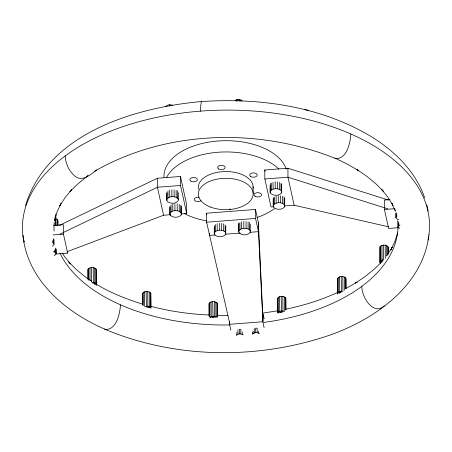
<?xml version="1.0" encoding="UTF-8"?>
<svg xmlns="http://www.w3.org/2000/svg" width="452" height="452" viewBox="0 0 452 452"><rect width="100%" height="100%" fill="white"/><g stroke="black" fill="none" stroke-linecap="round" stroke-linejoin="round"><path stroke-width="0.68" d="M200.62 111.13L200.722 105.576L201.394 101.553C259.697 97.632 320.886 106.248 371.584 136.809C394.76 151.115 415.767 171.602 424.654 197.908M120.481 304.84C119.921 313.62 116.672 329.621 105.542 329.548C66.303 312.637 27.171 280.409 22.928 235.147M350.859 133.967C350.3 142.747 347.046 158.748 335.915 158.675C259.584 127.679 166.935 129.747 94.824 171.122L96.558 170.014C89.389 175.534 80.914 183.246 73.043 174.359C68.258 169.472 65.444 162.748 65.246 155.923M24.154 240.82L24.046 242.097A203.547 116.475 -0.4 0 1 221.277 110.152A203.547 116.475 -0.4 0 1 428.914 234.718M54.059 239.549L53.986 244.899L52.183 246.233M55.669 218.418L57.155 219.389L57.873 220.621L57.737 225.339M54.234 255.566L56.037 254.227L56.11 248.877M96.316 269.624L96.31 285.184L96.316 269.624L95.796 268.725C93.598 267.025 89.773 267.008 88.004 269.324L87.954 279.319M144.527 291.811L144.634 306.428L147.86 306.179L149.346 306.597L150.957 308.202L150.849 293.591L150.324 292.693C148.126 290.992 144.301 290.975 142.533 293.291L142.493 304.676M150.731 294.54L150.849 293.591M178.337 192.586L178.229 200.801C175.805 203.976 170.557 203.954 167.545 201.62L166.828 200.389L166.941 192.173M181.41 205.886L181.303 214.79C178.879 217.971 173.636 217.943 170.624 215.615L169.907 214.384L170.014 206.168M225.814 226.09L225.701 234.305C223.277 237.481 218.028 237.458 215.022 235.125L214.304 233.893L214.412 225.678M217.531 316.931L217.435 303.71L216.909 302.817C214.711 301.117 210.886 301.094 209.118 303.416L209.084 315.496M217.435 303.71L217.395 315.795M250.289 224.209L250.182 232.424C247.758 235.599 242.509 235.577 239.498 233.243L238.78 232.012L238.888 223.107M281.692 183.947L281.585 192.857C279.161 196.032 273.912 196.004 270.906 193.676L270.189 192.445L270.296 183.54M284.766 197.942L284.664 206.846C282.24 210.027 276.991 209.999 273.98 207.671L273.262 206.44L273.37 197.53M286.02 309.58L285.935 298.444L285.415 297.552C283.218 295.851 279.392 295.828 277.624 298.151L277.596 311.62M337.621 278.296L337.61 293.856L337.621 278.296C339.384 275.98 343.215 275.997 345.407 277.697L345.933 278.596L346.006 288.336M345.933 278.596L345.882 288.591M388.336 254.143L388.285 247.182L387.759 246.283C385.567 244.583 381.737 244.566 379.974 246.882L379.962 262.442L380.482 263.341M388.285 247.182L388.2 253.001M398.783 219.593L397.444 219.214L395.992 217.762L396.065 212.412M399.495 228.548L398.042 227.09L398.116 221.74M429.016 234.509C423.038 285.5 375.561 318.7 330.723 334.819C258.408 359.809 176.421 359.052 105.542 329.548L104.553 328.92M25.498 205.541C47.788 133.566 134.38 107.542 201.394 101.553L201.722 101.593M54.443 220.147L57.155 211.626L61.15 203.264L59.788 205.835L65.082 197.631L71.602 189.716L69.89 191.671L77.671 184.026L86.586 176.788L88.112 174.997M397.557 233.006L394.845 241.526L390.85 249.883L392.212 247.317L386.918 255.516M92.824 283.274L93.332 282.212L93.225 267.601M384.341 305.812C373.301 316.383 361.295 296.337 361.854 286.285M165.833 106.548C167.319 104.491 170.342 104.44 172.54 105.237M166.991 199.089C169.415 195.914 174.664 195.942 177.67 198.27L178.387 199.501M170.065 213.084C172.489 209.909 177.738 209.931 180.749 212.265L181.467 213.497M214.463 232.599C216.887 229.418 222.135 229.446 225.141 231.774L225.864 233.006M270.347 191.145C272.771 187.97 278.02 187.992 281.031 190.326L281.749 191.558M238.944 230.718C241.368 227.537 246.611 227.565 249.623 229.893L250.34 231.125M273.426 205.14C275.85 201.965 281.099 201.987 284.105 204.321L284.822 205.547M236.17 335.531C237.763 333.435 241.221 333.452 243.204 334.988M259.527 333.734C257.544 332.197 254.086 332.18 252.487 334.277L252.476 332.344M278.963 312.948L277.731 312.761C279.212 310.705 282.24 310.654 284.432 311.451L284.325 296.84M396.099 216.909L396.766 216.141L396.754 214.208M339.576 293.19L340.672 292.382L339.723 291.433L339.616 276.816M398.15 226.237L399.947 224.898M380.652 262.911L374.329 269.126L365.414 276.364L355.441 283.133L357.176 282.031L346.068 288.365M214.751 317.587L215.932 316.716L215.824 302.106M235.08 100.429C237.193 99.135 240.153 99.118 242.131 100.683M209.858 302.563L209.965 317.174C212.078 315.886 215.039 315.863 217.016 317.428L216.909 302.817M282.845 296.422L282.952 311.032L282.443 312.095L279.986 312.575L278.472 311.908L278.364 297.297M59.359 225.401L157.352 178.257L180.472 176.478L186.631 204.468L186.693 213.457L181.088 213.892M60.059 234.085L157.42 187.252L180.54 185.473L186.693 213.457M337.842 292.308C321.378 300.015 303.88 305.467 286.082 309.106M67.478 251.555L163.573 215.237L170.579 214.7M148.764 307.857L150.431 307.309L150.324 292.693M214.338 301.687L214.446 316.298L213.937 317.361L212.169 317.496L211.22 316.547L211.112 301.936M263.623 312.982L278.042 310.75M273.816 206.762L271.014 206.976L264.861 178.992L264.793 169.997L287.913 168.223L388.471 200.1M264.861 178.992L287.98 177.212L387.867 208.88M284.325 205.954L294.133 205.202L388.539 226.814M229.769 323.655L206.598 222.209L206.53 213.214L255.487 209.451L258.397 222.666L263.007 320.423M53.681 225.452L63.404 224.706L63.472 234.147L67.642 253.114L57.223 253.917M389.912 199.609L384.358 200.033L384.426 209.479L388.596 228.446L399.014 227.644M54.602 225.763L55.958 225.661L55.845 214.033M206.598 222.209L255.555 218.44L258.459 231.661L262.928 321.773M53.053 234.95L63.472 234.147M384.426 209.479L394.845 208.677M215.095 234.989L209.502 235.424L209.485 233.345M225.588 234.187L240.278 233.057M250.069 232.305L258.459 231.661L258.397 222.666M94.519 284.381L96.423 284.24L94.818 282.63L91.683 282.15L91.575 267.539M381.867 262.296L379.962 262.442L379.974 246.882M229.593 321.609L229.61 324.304L262.793 321.756L264.087 327.638M217.039 315.389L227.904 315.372M304.49 109.616L307.631 110.09L308.716 110.802M256.177 328.18L257.171 328.22L257.205 332.712M209.604 315.027C189.863 314.168 170.161 311.377 151.041 306.354M338.96 293.099L337.729 292.913L339.723 291.433L342.949 291.184L342.842 276.567M53.347 251.544L55.669 252.561L56.144 253.374M142.307 304.026C126.306 299.094 110.604 292.89 96.253 284.195M339.983 292.726L338.469 292.06L338.362 277.443M209.965 317.174L210.977 317.62M334.926 158.047L347.82 164.404L358.798 170.703L357.012 169.602L366.849 176.342L375.612 183.552L383.239 191.179L381.477 189.23L387.839 197.123L392.963 205.31L391.833 203.253M54.229 225.152L55.223 225.802L55.155 216.903M54.093 244.04L52.635 242.588L52.624 240.662M91.513 281.167L85.151 276.805L76.388 269.595L68.76 261.974L70.523 263.923L64.161 256.03L62.331 253.103M383.025 260.968L382.076 260.019L381.968 245.402M280.675 312.23L279.726 311.281L279.618 296.67M391.822 203.338L395.376 211.09L394.839 209.321M426.722 204.903L427.632 207.897L427.954 211.05M341.531 292.212L341.187 276.511M294.133 205.202L287.98 177.212L287.913 168.223M264.793 169.997L265.092 171.364M281.539 312.061L281.189 296.359M264.166 318.852L262.725 312.309L262.793 321.756M262.968 314.891L263.403 316.863M206.53 213.214L206.818 214.536M229.61 324.304L230.904 330.192M213.033 317.327L212.689 301.625M163.573 215.237L157.42 187.252L157.352 178.257M146.448 307.207L146.103 291.506M397.562 220.565L397.754 221.887M398.8 222.898L398.817 225.469M398.009 222.593L398.042 227.09M395.958 213.265L395.992 217.762M387.759 246.283L387.822 254.634M386.675 245.572L386.754 256.013M385.194 245.153L385.29 258.38M383.539 245.097L383.646 259.708L382.076 260.019L380.081 261.499L381.929 261.776L382.335 261.312L380.821 260.646L380.714 246.029M345.407 277.697L345.492 288.834M344.322 276.986L344.418 290.207M285.415 297.552L285.506 310.072M284.613 199.931L284.664 206.846M284.048 196.71L284.105 204.321M282.568 196.428L282.619 203.343M281.534 185.936L281.585 192.857M280.98 183.41L281.031 190.326M280.534 195.852L280.585 202.773M279.489 182.433L279.539 189.348M278.268 195.772L278.319 202.688M277.455 181.862L277.505 188.778M277.624 298.151L277.731 312.761M276.11 196.196L276.161 203.112M275.189 181.777L275.24 188.699M274.392 197.055L274.443 203.971M273.031 182.201L273.081 189.117M273.206 198.829L273.262 206.44M271.313 183.06L271.364 189.981M270.138 185.529L270.189 192.445M258.527 331.163L258.544 333.09M255.487 209.451L255.555 218.44M255.679 328.163L255.713 332.661M254.256 328.44L254.29 332.938M253.114 186.676L253.165 193.422M253.137 330.937L253.16 333.503M249.566 222.288L249.623 229.893M248.086 222L248.137 228.921M246.052 221.429L246.103 228.345M243.786 221.35L243.837 228.266M241.046 99.971L241.052 101.361M241.628 221.768L241.679 228.689M242.204 331.774L242.227 334.344M239.56 99.553L239.571 100.943M240.882 333.966L240.854 329.474L239.357 329.418L239.39 333.915M239.91 222.633L239.961 229.548M237.905 99.491L237.916 100.886M238.718 223.712L238.78 232.012M236.334 99.802L236.345 101.191M237.938 329.694L237.972 334.192M236.82 332.192L236.837 334.757M225.09 224.859L225.141 231.774M223.604 223.881L223.655 230.802M221.57 223.311L221.621 230.232M219.305 223.231L219.356 230.147M217.146 223.65L217.197 230.571M215.429 224.514L215.48 231.43M214.254 226.977L214.304 233.893M209.118 303.416L209.214 316.637M181.252 207.875L181.303 214.79M180.472 176.478L180.54 185.473M180.698 205.344L180.749 212.265M179.207 204.372L179.258 211.287M177.613 190.659L177.67 198.27M177.178 203.801L177.229 210.717M176.133 190.377L176.184 197.292M174.907 203.716L174.958 210.632M174.099 189.806L174.15 196.722M172.754 204.14L172.805 211.056M171.833 189.721L171.884 196.643M171.037 204.999L171.088 211.915M170.613 214.231L170.624 215.615M169.404 104.757L169.41 106.152M169.675 190.145L169.726 197.061M169.856 207.468L169.907 214.384M167.958 191.004L168.008 197.925M166.777 193.473L166.828 200.389M150.742 296.625L150.821 307.066M149.239 291.981L149.346 306.597L148.166 307.467L147.352 307.241L147.86 306.179L147.753 291.563M143.273 292.438L143.374 305.659M142.533 293.291L142.617 305.123M95.796 268.725L95.903 283.342L94.236 283.89L93.637 283.5L94.818 282.63L94.711 268.013M89.999 267.844L90.089 280.37M88.745 268.477L88.835 280.302M88.004 269.324L88.078 279.07M67.63 251.092L67.642 253.114M57.873 220.621L57.912 225.412M57.155 219.389L57.201 225.548M56.003 249.73L56.037 254.227M55.636 248.063L55.669 252.561M54.675 249.99L54.686 251.917M53.585 238.735L53.618 243.232M428.716 236.068A203.547 116.475 -0.4 0 1 428.49 237.419M428.236 238.769A203.547 116.475 -0.4 0 1 427.954 240.114M397.997 227.294A172.02 98.434 -0.4 0 1 263.64 322.44M229.769 324.971A172.02 98.434 -0.4 0 1 60.031 253.273M54.104 231.141A172.02 98.434 -0.4 0 1 54.189 222.553M54.398 220.576A172.02 98.434 -0.4 0 1 54.573 219.254M198.513 189.326A27.414 15.684 -0.4 0 1 224.977 171.557A27.414 15.684 -0.4 0 1 253.052 188.213M163.969 177.246A61.681 35.296 -0.4 0 1 218.937 140.939A61.681 35.296 -0.4 0 1 286.195 169.008M274.426 208.643A61.681 35.296 -0.4 0 1 256.889 217.531M206.818 220.926A61.681 35.296 -0.4 0 1 184.393 213.643M166.5 177.636A61.681 35.296 -0.4 0 1 218.09 152.245A61.681 35.296 -0.4 0 1 278.873 169.071M200.942 200.711A3.769 2.158 -0.4 0 1 196.061 201.276A3.769 2.158 -0.4 0 1 194.49 198.586A3.769 2.158 -0.4 0 1 198.965 197.321M230.52 209.118A3.769 2.158 -0.4 0 1 229.537 209.118M210.395 207.044A27.414 15.684 -0.4 0 0 253.103 194.959A27.414 15.684 -0.4 0 0 213.779 179.924A27.414 15.684 -0.4 0 0 210.395 207.044M250.775 176.591A3.769 2.158 -0.4 0 0 257.092 175.613A3.769 2.158 -0.4 0 0 252.498 172.98A3.769 2.158 -0.4 0 0 250.775 176.591M218.689 169.014A3.769 2.158 -0.4 0 0 225.006 168.037A3.769 2.158 -0.4 0 0 220.418 165.404A3.769 2.158 -0.4 0 0 218.689 169.014M190.942 181.19A3.769 2.158 -0.4 0 0 197.258 180.212A3.769 2.158 -0.4 0 0 192.671 177.579A3.769 2.158 -0.4 0 0 190.942 181.19M255.114 196.337A3.769 2.158 -0.4 0 0 261.431 195.36A3.769 2.158 -0.4 0 0 256.843 192.721A3.769 2.158 -0.4 0 0 255.114 196.337"/></g></svg>
